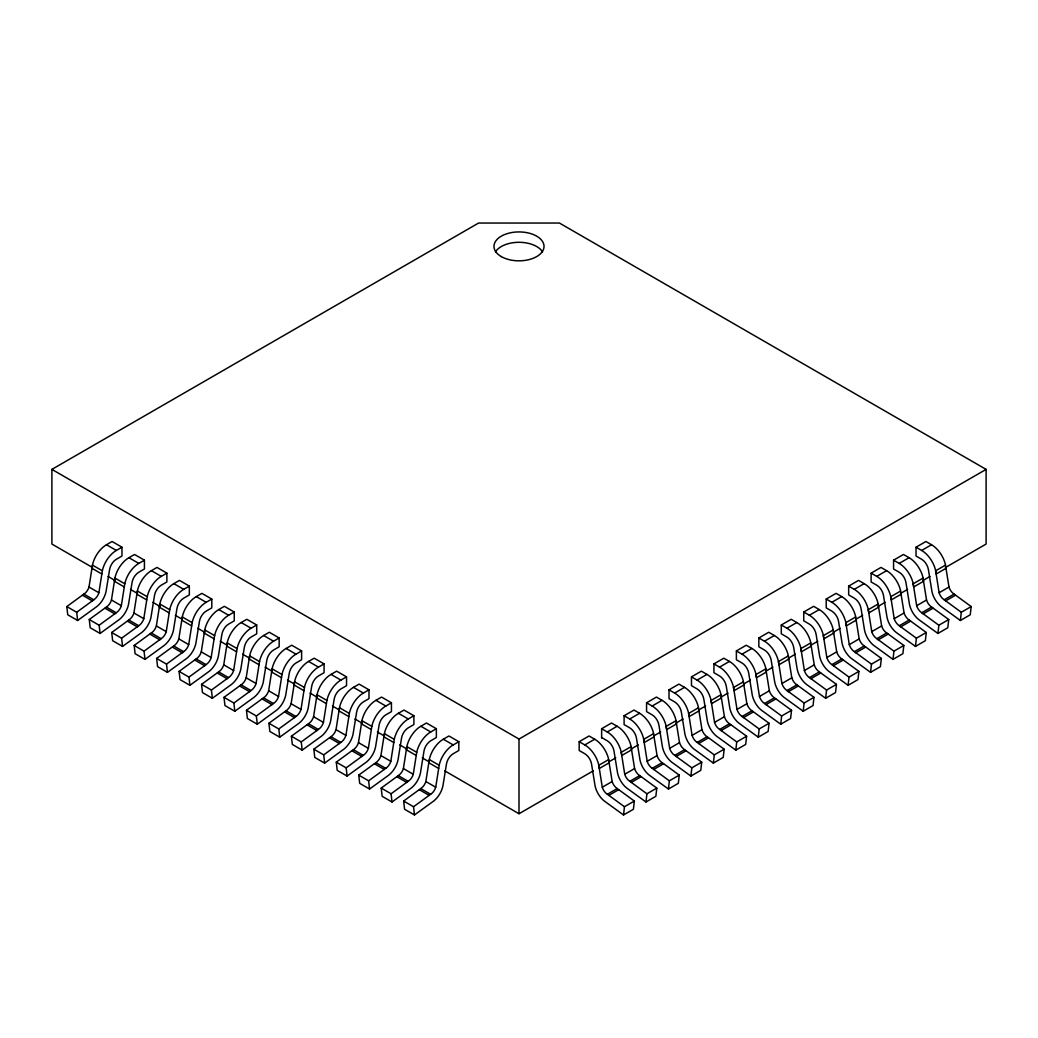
<?xml version="1.0" encoding="UTF-8"?>
<svg xmlns="http://www.w3.org/2000/svg" width="1038" height="1038" viewBox="0 0 1038 1038"><rect width="100%" height="100%" fill="white"/><g stroke="black" fill="none" stroke-linecap="round" stroke-linejoin="round"><path stroke-width="1.5" d="M623.527 814.96L624.461 806.747L634.335 801.051L617.247 788.569A8.122 4.684 60 0 1 612.148 781.523L608.411 758.298A20.63 11.911 60 0 0 601.547 745.18L599.925 743.377A20.63 11.911 60 0 0 594.683 739.225L589.065 735.981L579.178 741.69L579.178 750.5L584.796 753.744A9.731 5.618 60 0 1 591.543 763.994L595.059 785.766A16.595 9.576 60 0 0 605.673 802.024L623.527 814.96L633.414 809.264L634.335 801.051M601.638 737.538L607.256 740.782A9.731 5.618 60 0 1 614.003 751.019L617.519 772.804A16.595 9.576 60 0 0 628.133 789.062L645.986 801.998L646.921 793.785L656.795 788.076L639.706 775.607A8.122 4.684 60 0 1 634.607 768.561L630.857 745.336A20.63 11.911 60 0 0 624.007 732.205L622.385 730.415A20.63 11.911 60 0 0 617.13 726.263L611.525 723.019L601.638 728.728L601.638 737.901M656.795 788.076L655.86 796.289L645.986 801.998M668.446 789.036L669.367 780.823L679.254 775.114L662.166 762.645A8.122 4.684 60 0 1 657.067 755.586L653.317 732.361A20.63 11.911 60 0 0 646.466 719.243L644.832 717.453A20.63 11.911 60 0 0 639.59 713.288L633.984 710.057L624.098 715.753L624.098 724.576L629.716 727.82A9.731 5.618 60 0 1 636.45 738.057L639.966 759.842A16.595 9.576 60 0 0 650.579 776.1L668.446 789.036L678.32 783.327L679.254 775.114M690.893 776.061L691.827 767.848L701.714 762.152L684.626 749.67A8.122 4.684 60 0 1 679.527 742.624L675.777 719.399A20.63 11.911 60 0 0 668.913 706.281L667.291 704.478A20.63 11.911 60 0 0 662.049 700.326L656.431 697.082L646.557 702.791L646.557 711.614L652.162 714.845A9.731 5.618 60 0 1 658.909 725.095L662.426 746.867A16.595 9.576 60 0 0 673.039 763.125L690.893 776.061L700.78 770.365L701.714 762.152M713.353 763.099L714.287 754.885L724.161 749.189L707.073 736.708A8.122 4.684 60 0 1 701.973 729.662L698.237 706.437A20.63 11.911 60 0 0 691.373 693.319L689.751 691.516A20.63 11.911 60 0 0 684.509 687.364L678.891 684.12L669.017 689.829L669.017 698.639L674.622 701.883A9.731 5.618 60 0 1 681.369 712.133L684.885 733.905A16.595 9.576 60 0 0 695.499 750.163L713.353 763.099L723.239 757.403L724.161 749.189M735.812 750.137L736.746 741.923L746.62 736.214L729.532 723.745A8.122 4.684 60 0 1 724.433 716.7L720.683 693.475A20.63 11.911 60 0 0 713.833 680.344L712.211 678.554A20.63 11.911 60 0 0 706.969 674.402L701.351 671.158L691.464 676.867L691.464 685.677L697.082 688.921A9.731 5.618 60 0 1 703.829 699.158L707.345 720.943A16.595 9.576 60 0 0 717.959 737.201L735.812 750.137L745.686 744.428L746.62 736.214M758.272 737.175L759.193 728.961L769.08 723.252L751.992 710.783A8.122 4.684 60 0 1 746.893 703.725L743.143 680.5A20.63 11.911 60 0 0 736.292 667.382L734.657 665.592A20.63 11.911 60 0 0 729.416 661.427L723.81 658.196L713.923 663.892L713.923 672.715L719.542 675.959A9.731 5.618 60 0 1 726.289 686.196L729.792 707.981A16.595 9.576 60 0 0 740.405 724.239L758.272 737.175L768.146 731.466L769.08 723.252M780.719 724.2L781.653 715.986L791.54 710.29L774.452 697.808A8.122 4.684 60 0 1 769.353 690.763L765.603 667.538A20.63 11.911 60 0 0 758.739 654.42L757.117 652.617A20.63 11.911 60 0 0 751.875 648.465L746.257 645.221L736.383 650.93L736.383 659.753L742.001 662.984A9.731 5.618 60 0 1 748.735 673.234L752.252 695.006A16.595 9.576 60 0 0 762.865 711.264L780.719 724.2L790.606 718.504L791.54 710.29M803.178 711.238L804.113 703.024L813.987 697.328L796.899 684.846A8.122 4.684 60 0 1 791.812 677.801L788.063 654.576A20.63 11.911 60 0 0 781.199 641.458L779.577 639.655A20.63 11.911 60 0 0 774.335 635.503L768.717 632.259L758.843 637.968L758.843 646.778L764.448 650.022A9.731 5.618 60 0 1 771.195 660.272L774.711 682.044A16.595 9.576 60 0 0 785.325 698.302L803.178 711.238L813.065 705.542L813.987 697.328M825.638 698.276L826.572 690.062L836.446 684.353L819.358 671.884A8.122 4.684 60 0 1 814.259 664.839L810.522 641.614A20.63 11.911 60 0 0 803.659 628.483L802.037 626.692A20.63 11.911 60 0 0 796.795 622.541L791.177 619.297L781.29 625.006L781.29 633.816L786.908 637.06A9.731 5.618 60 0 1 793.655 647.297L797.171 669.082A16.595 9.576 60 0 0 807.785 685.34L825.638 698.276L835.525 692.567L836.446 684.353M848.098 685.314L849.019 677.1L858.906 671.391L841.818 658.922A8.122 4.684 60 0 1 836.719 651.864L832.969 628.639A20.63 11.911 60 0 0 826.118 615.521L824.496 613.73A20.63 11.911 60 0 0 819.242 609.566L813.636 606.335L803.749 612.031L803.749 620.854L809.368 624.098A9.731 5.618 60 0 1 816.115 634.335L819.618 656.12A16.595 9.576 60 0 0 830.244 672.377L848.098 685.314L857.972 679.605L858.906 671.391M870.558 672.339L871.479 664.125L881.366 658.429L864.278 645.947A8.122 4.684 60 0 1 859.179 638.902L855.429 615.677A20.63 11.911 60 0 0 848.578 602.559L846.943 600.755A20.63 11.911 60 0 0 841.701 596.603L836.083 593.36L826.209 599.069L826.209 607.892L831.827 611.123A9.731 5.618 60 0 1 838.561 621.373L842.078 643.145A16.595 9.576 60 0 0 852.691 659.402L870.558 672.339L880.432 666.643L881.366 658.429M893.004 659.377L893.939 651.163L903.826 645.467L886.737 632.985A8.122 4.684 60 0 1 881.638 625.94L877.889 602.715A20.63 11.911 60 0 0 871.025 589.597L869.403 587.793A20.63 11.911 60 0 0 864.161 583.641L858.543 580.398L848.669 586.107L848.669 594.917L854.274 598.16A9.731 5.618 60 0 1 861.021 608.411L864.537 630.183A16.595 9.576 60 0 0 875.151 646.44L893.004 659.377L902.891 653.681L903.826 645.467M915.464 646.415L916.398 638.201L926.272 632.492L909.184 620.023A8.122 4.684 60 0 1 904.085 612.978L900.348 589.753A20.63 11.911 60 0 0 893.484 576.622L891.863 574.831A20.63 11.911 60 0 0 886.621 570.679L881.003 567.436L871.116 573.145L871.116 581.955L876.734 585.198A9.731 5.618 60 0 1 883.481 595.436L886.997 617.221A16.595 9.576 60 0 0 897.611 633.478L915.464 646.415L925.351 640.706L926.272 632.492M937.924 633.452L938.858 625.239L948.732 619.53L931.644 607.061A8.122 4.684 60 0 1 926.545 600.003L922.795 576.778A20.63 11.911 60 0 0 915.944 563.66L914.322 561.869A20.63 11.911 60 0 0 909.067 557.704L903.462 554.474L893.575 560.17L893.575 568.993L899.193 572.236A9.731 5.618 60 0 1 905.94 582.474L909.457 604.259A16.595 9.576 60 0 0 920.07 620.516L937.924 633.452L947.798 627.743L948.732 619.53M960.384 620.477L961.305 612.264L971.192 606.568L954.104 594.086A8.122 4.684 60 0 1 949.004 587.041L945.255 563.816A20.63 11.911 60 0 0 938.404 550.698L936.769 548.894A20.63 11.911 60 0 0 931.527 544.742L925.922 541.499L916.035 547.208L916.035 556.031L921.653 559.261A9.731 5.618 60 0 1 928.387 569.512L931.903 591.284A16.595 9.576 60 0 0 942.517 607.541L960.384 620.477L970.258 614.781L971.192 606.568M77.616 620.477L67.742 614.781L66.808 606.568L83.896 594.086A8.122 4.684 -60 0 0 88.996 587.041L92.46 565.1L102.347 570.809L98.882 592.75A8.122 4.684 -60 0 1 93.783 599.795L76.695 612.264L77.616 620.477L95.483 607.541A16.595 9.576 -60 0 0 106.097 591.284L109.613 569.512A9.731 5.618 -60 0 1 116.347 559.261L121.965 556.031L121.965 547.208L112.078 541.499L106.473 544.742A20.63 11.911 -60 0 0 101.231 548.894L99.596 550.698A20.63 11.911 -60 0 0 92.745 563.816L91.954 568.292L101.841 574.001M100.076 633.452L90.202 627.743L89.268 619.53L106.356 607.061A8.122 4.684 -60 0 0 111.455 600.003L114.92 578.062L124.794 583.771L121.329 605.712A8.122 4.684 -60 0 1 116.23 612.757L99.142 625.239L100.076 633.452L117.93 620.516A16.595 9.576 -60 0 0 128.543 604.259L132.06 582.474A9.731 5.618 -60 0 1 138.807 572.236L144.425 568.993L144.425 560.17L134.538 554.474L128.933 557.704A20.63 11.911 -60 0 0 123.678 561.869L122.056 563.66A20.63 11.911 -60 0 0 115.205 576.778L114.414 581.254L124.3 586.963M122.536 646.415L112.649 640.706L111.728 632.492L128.816 620.023A8.122 4.684 -60 0 0 133.915 612.978L137.379 591.037L147.253 596.733L143.789 618.674A8.122 4.684 -60 0 1 138.69 625.732L121.602 638.201L122.536 646.415L140.39 633.478A16.595 9.576 -60 0 0 151.003 617.221L154.519 595.436A9.731 5.618 -60 0 1 161.266 585.198L166.884 581.955L166.884 573.145L156.998 567.436L151.379 570.679A20.63 11.911 -60 0 0 146.137 574.831L144.516 576.622A20.63 11.911 -60 0 0 137.652 589.753L136.873 594.216L146.747 599.925M144.996 659.377L135.109 653.681L134.174 645.467L151.263 632.985A8.122 4.684 -60 0 0 156.362 625.94L159.826 603.999L169.713 609.708L166.249 631.649A8.122 4.684 -60 0 1 161.15 638.694L144.061 651.163L144.996 659.377L162.849 646.44A16.595 9.576 -60 0 0 173.463 630.183L176.979 608.411A9.731 5.618 -60 0 1 183.726 598.16L189.331 594.917L189.331 586.107L179.457 580.398L173.839 583.641A20.63 11.911 -60 0 0 168.597 587.793L166.975 589.597A20.63 11.911 -60 0 0 160.112 602.715L159.333 607.191L169.207 612.887M167.442 672.339L157.568 666.643L156.634 658.429L173.722 645.947A8.122 4.684 -60 0 0 178.821 638.902L182.286 616.961L192.173 622.67L188.708 644.611A8.122 4.684 -60 0 1 183.609 651.656L166.521 664.125L167.442 672.339L185.309 659.402A16.595 9.576 -60 0 0 195.923 643.145L199.439 621.373A9.731 5.618 -60 0 1 206.173 611.123L211.791 607.892L211.791 599.069L201.917 593.36L196.299 596.603A20.63 11.911 -60 0 0 191.057 600.755L189.422 602.559A20.63 11.911 -60 0 0 182.571 615.677L181.78 620.153L191.667 625.862M189.902 685.314L180.028 679.605L179.094 671.391L196.182 658.922A8.122 4.684 -60 0 0 201.281 651.864L204.746 629.923L214.619 635.632L211.155 657.573A8.122 4.684 -60 0 1 206.069 664.618L188.981 677.1L189.902 685.314L207.756 672.377A16.595 9.576 -60 0 0 218.382 656.12L221.885 634.335A9.731 5.618 -60 0 1 228.632 624.098L234.251 620.854L234.251 612.031L224.364 606.335L218.758 609.566A20.63 11.911 -60 0 0 213.504 613.73L211.882 615.521A20.63 11.911 -60 0 0 205.031 628.639L204.239 633.115L214.126 638.824M212.362 698.276L202.475 692.567L201.554 684.353L218.642 671.884A8.122 4.684 -60 0 0 223.741 664.839L227.205 642.898L237.079 648.594L233.615 670.535A8.122 4.684 -60 0 1 228.516 677.593L211.428 690.062L212.362 698.276L230.215 685.34A16.595 9.576 -60 0 0 240.829 669.082L244.345 647.297A9.731 5.618 -60 0 1 251.092 637.06L256.71 633.816L256.71 625.006L246.823 619.297L241.205 622.541A20.63 11.911 -60 0 0 235.963 626.692L234.341 628.483A20.63 11.911 -60 0 0 227.478 641.614L226.699 646.077L236.573 651.786M234.822 711.238L224.935 705.542L224.013 697.328L241.101 684.846A8.122 4.684 -60 0 0 246.188 677.801L249.652 655.86L259.539 661.569L256.075 683.51A8.122 4.684 -60 0 1 250.975 690.555L233.887 703.024L234.822 711.238L252.675 698.302A16.595 9.576 -60 0 0 263.289 682.044L266.805 660.272A9.731 5.618 -60 0 1 273.552 650.022L279.157 646.778L279.157 637.968L269.283 632.259L263.665 635.503A20.63 11.911 -60 0 0 258.423 639.655L256.801 641.458A20.63 11.911 -60 0 0 249.937 654.576L249.159 659.052L259.033 664.748M257.281 724.2L247.394 718.504L246.46 710.29L263.548 697.808A8.122 4.684 -60 0 0 268.647 690.763L272.112 668.822L281.999 674.531L278.534 696.472A8.122 4.684 -60 0 1 273.435 703.517L256.347 715.986L257.281 724.2L275.135 711.264A16.595 9.576 -60 0 0 285.748 695.006L289.265 673.234A9.731 5.618 -60 0 1 295.999 662.984L301.617 659.753L301.617 650.93L291.743 645.221L286.125 648.465A20.63 11.911 -60 0 0 280.883 652.617L279.261 654.42A20.63 11.911 -60 0 0 272.397 667.538L271.606 672.014L281.493 677.723M279.728 737.175L269.854 731.466L268.92 723.252L286.008 710.783A8.122 4.684 -60 0 0 291.107 703.725L294.571 681.784L304.458 687.493L300.994 709.434A8.122 4.684 -60 0 1 295.895 716.48L278.807 728.961L279.728 737.175L297.595 724.239A16.595 9.576 -60 0 0 308.208 707.981L311.711 686.196A9.731 5.618 -60 0 1 318.458 675.959L324.077 672.715L324.077 663.892L314.19 658.196L308.584 661.427A20.63 11.911 -60 0 0 303.343 665.592L301.708 667.382A20.63 11.911 -60 0 0 294.857 680.5L294.065 684.976L303.952 690.685M302.188 750.137L292.314 744.428L291.38 736.214L308.468 723.745A8.122 4.684 -60 0 0 313.567 716.7L317.031 694.759L326.905 700.455L323.441 722.396A8.122 4.684 -60 0 1 318.342 729.455L301.254 741.923L302.188 750.137L320.041 737.201A16.595 9.576 -60 0 0 330.655 720.943L334.171 699.158A9.731 5.618 -60 0 1 340.918 688.921L346.536 685.677L346.536 676.867L336.649 671.158L331.031 674.402A20.63 11.911 -60 0 0 325.789 678.554L324.167 680.344A20.63 11.911 -60 0 0 317.317 693.475L316.525 697.938L326.412 703.647M324.647 763.099L314.761 757.403L313.839 749.189L330.927 736.708A8.122 4.684 -60 0 0 336.027 729.662L339.491 707.721L349.365 713.43L345.901 735.371A8.122 4.684 -60 0 1 340.801 742.417L323.713 754.885L324.647 763.099L342.501 750.163A16.595 9.576 -60 0 0 353.115 733.905L356.631 712.133A9.731 5.618 -60 0 1 363.378 701.883L368.983 698.639L368.983 689.829L359.109 684.12L353.491 687.364A20.63 11.911 -60 0 0 348.249 691.516L346.627 693.319A20.63 11.911 -60 0 0 339.763 706.437L338.985 710.913L348.859 716.609M347.107 776.061L337.22 770.365L336.286 762.152L353.374 749.67A8.122 4.684 -60 0 0 358.473 742.624L361.938 720.683L371.825 726.392L368.36 748.333A8.122 4.684 -60 0 1 363.261 755.379L346.173 767.848L347.107 776.061L364.961 763.125A16.595 9.576 -60 0 0 375.574 746.867L379.091 725.095A9.731 5.618 -60 0 1 385.838 714.845L391.443 711.614L391.443 702.791L381.569 697.082L375.951 700.326A20.63 11.911 -60 0 0 370.709 704.478L369.087 706.281A20.63 11.911 -60 0 0 362.223 719.399L361.445 723.875L371.319 729.584M369.554 789.036L359.68 783.327L358.746 775.114L375.834 762.645A8.122 4.684 -60 0 0 380.933 755.586L384.397 733.645L394.284 739.354L390.82 761.295A8.122 4.684 -60 0 1 385.721 768.341L368.633 780.823L369.554 789.036L387.421 776.1A16.595 9.576 -60 0 0 398.034 759.842L401.55 738.057A9.731 5.618 -60 0 1 408.284 727.82L413.903 724.576L413.903 715.753L404.016 710.057L398.41 713.288A20.63 11.911 -60 0 0 393.168 717.453L391.534 719.243A20.63 11.911 -60 0 0 384.683 732.361L383.891 736.837L393.778 742.546M392.014 801.998L382.14 796.289L381.206 788.076L398.294 775.607A8.122 4.684 -60 0 0 403.393 768.561L406.857 746.62L416.731 752.316L413.267 774.257A8.122 4.684 -60 0 1 408.168 781.316L391.079 793.785L392.014 801.998L409.867 789.062A16.595 9.576 -60 0 0 420.481 772.804L423.997 751.019A9.731 5.618 -60 0 1 430.744 740.782L436.362 737.538L436.362 728.728L426.475 723.019L420.87 726.263A20.63 11.911 -60 0 0 415.615 730.415L413.993 732.205A20.63 11.911 -60 0 0 407.143 745.336L406.351 749.799L416.238 755.508M414.473 814.96L404.586 809.264L403.665 801.051L420.753 788.569A8.122 4.684 -60 0 0 425.852 781.523L429.317 759.582L439.191 765.291L435.726 787.232A8.122 4.684 -60 0 1 430.627 794.278L413.539 806.747L414.473 814.96L432.327 802.024A16.595 9.576 -60 0 0 442.941 785.766L446.457 763.994A9.731 5.618 -60 0 1 453.204 753.744L458.822 750.5L458.822 741.69L448.935 735.981L443.317 739.225A20.63 11.911 -60 0 0 438.075 743.377L436.453 745.18A20.63 11.911 -60 0 0 429.589 758.298L428.811 762.774L438.685 768.47M102.347 570.809L102.619 569.525A20.63 11.911 -60 0 1 109.483 556.394L111.105 554.603A20.63 11.911 -60 0 1 116.347 550.451L121.965 547.208M124.794 583.771L125.079 582.487A20.63 11.911 -60 0 1 131.943 569.369L133.565 567.565A20.63 11.911 -60 0 1 138.807 563.413L144.425 560.17M147.253 596.733L147.539 595.449A20.63 11.911 -60 0 1 154.39 582.331L156.024 580.54A20.63 11.911 -60 0 1 161.266 576.375L166.884 573.145M169.713 609.708L169.998 608.424A20.63 11.911 -60 0 1 176.849 595.293L178.471 593.502A20.63 11.911 -60 0 1 183.726 589.35L189.331 586.107M192.173 622.67L192.445 621.386A20.63 11.911 -60 0 1 199.309 608.255L200.931 606.464A20.63 11.911 -60 0 1 206.173 602.312L211.791 599.069M214.619 635.632L214.905 634.348A20.63 11.911 -60 0 1 221.769 621.23L223.391 619.427A20.63 11.911 -60 0 1 228.632 615.274L234.251 612.031M237.079 648.594L237.365 647.31A20.63 11.911 -60 0 1 244.228 634.192L245.85 632.402A20.63 11.911 -60 0 1 251.092 628.237L256.71 625.006M259.539 661.569L259.824 660.285A20.63 11.911 -60 0 1 266.675 647.154L268.31 645.364A20.63 11.911 -60 0 1 273.552 641.212L279.157 637.968M281.999 674.531L282.284 673.247A20.63 11.911 -60 0 1 289.135 660.116L290.757 658.326A20.63 11.911 -60 0 1 295.999 654.174L301.617 650.93M304.458 687.493L304.731 686.209A20.63 11.911 -60 0 1 311.595 673.091L313.217 671.288A20.63 11.911 -60 0 1 318.458 667.136L324.077 663.892M326.905 700.455L327.191 699.171A20.63 11.911 -60 0 1 334.054 686.053L335.676 684.263A20.63 11.911 -60 0 1 340.918 680.098L346.536 676.867M349.365 713.43L349.65 712.146A20.63 11.911 -60 0 1 356.501 699.015L358.136 697.225A20.63 11.911 -60 0 1 363.378 693.073L368.983 689.829M371.825 726.392L372.11 725.108A20.63 11.911 -60 0 1 378.961 711.977L380.583 710.187A20.63 11.911 -60 0 1 385.838 706.035L391.443 702.791M394.284 739.354L394.557 738.07A20.63 11.911 -60 0 1 401.421 724.952L403.042 723.149A20.63 11.911 -60 0 1 408.284 718.997L413.903 715.753M416.731 752.316L417.017 751.032A20.63 11.911 -60 0 1 423.88 737.914L425.502 736.124A20.63 11.911 -60 0 1 430.744 731.959L436.362 728.728M439.191 765.291L439.476 764.007A20.63 11.911 -60 0 1 446.327 750.876L447.962 749.086A20.63 11.911 -60 0 1 453.204 744.934L458.822 741.69M92.577 567.539L51.9 544.055L51.9 469.384L478.583 223.04L559.417 223.04L986.1 469.384L986.1 544.055L945.423 567.539M51.9 469.384L519 739.056L986.1 469.384M579.178 741.69L584.796 744.934L594.683 739.225M601.638 728.728L607.256 731.959L617.13 726.263M624.098 715.753L629.716 718.997L639.59 713.288M646.557 702.791L652.162 706.035L662.049 700.326M669.017 689.829L674.622 693.073L684.509 687.364M691.464 676.867L697.082 680.098L706.969 674.402M713.923 663.892L719.542 667.136L729.416 661.427M736.383 650.93L742.001 654.174L751.875 648.465M758.843 637.968L764.448 641.212L774.335 635.503M781.29 625.006L786.908 628.237L796.795 622.541M803.749 612.031L809.368 615.274L819.242 609.566M826.209 599.069L831.827 602.312L841.701 596.603M848.669 586.107L854.274 589.35L864.161 583.641M871.116 573.145L876.734 576.375L886.621 570.679M893.575 560.17L899.193 563.413L909.067 557.704M916.035 547.208L921.653 550.451L931.527 544.742M608.683 759.582L598.809 765.291L602.274 787.232A8.122 4.684 60 0 0 607.373 794.278L624.461 806.747M631.143 746.62L621.269 752.316L624.733 774.257A8.122 4.684 60 0 0 629.832 781.316L646.921 793.785M653.603 733.645L643.716 739.354L647.18 761.295A8.122 4.684 60 0 0 652.279 768.341L669.367 780.823M676.062 720.683L666.175 726.392L669.64 748.333A8.122 4.684 60 0 0 674.739 755.379L691.827 767.848M698.509 707.721L688.635 713.43L692.099 735.371A8.122 4.684 60 0 0 697.199 742.417L714.287 754.885M720.969 694.759L711.095 700.455L714.559 722.396A8.122 4.684 60 0 0 719.658 729.455L736.746 741.923M743.429 681.784L733.542 687.493L737.006 709.434A8.122 4.684 60 0 0 742.105 716.48L759.193 728.961M765.888 668.822L756.001 674.531L759.466 696.472A8.122 4.684 60 0 0 764.565 703.517L781.653 715.986M788.348 655.86L778.461 661.569L781.925 683.51A8.122 4.684 60 0 0 787.025 690.555L804.113 703.024M810.795 642.898L800.921 648.594L804.385 670.535A8.122 4.684 60 0 0 809.484 677.593L826.572 690.062M833.255 629.923L823.381 635.632L826.845 657.573A8.122 4.684 60 0 0 831.931 664.618L849.019 677.1M855.714 616.961L845.827 622.67L849.292 644.611A8.122 4.684 60 0 0 854.391 651.656L871.479 664.125M878.174 603.999L868.287 609.708L871.751 631.649A8.122 4.684 60 0 0 876.851 638.694L893.939 651.163M900.621 591.037L890.747 596.733L894.211 618.674A8.122 4.684 60 0 0 899.31 625.732L916.398 638.201M923.08 578.062L913.206 583.771L916.671 605.712A8.122 4.684 60 0 0 921.77 612.757L938.858 625.239M945.54 565.1L935.653 570.809L939.118 592.75A8.122 4.684 60 0 0 944.217 599.795L961.305 612.264M444.653 770.819L519 813.74L593.347 770.819M608.774 761.905L615.781 757.857M631.221 748.943L638.227 744.895M653.655 735.994L660.674 731.946M676.101 723.032L683.121 718.984M698.548 710.07L705.555 706.022M720.995 697.121L728.001 693.073M743.429 684.159L750.448 680.111M765.875 671.21L772.895 667.149M788.322 658.248L795.329 654.2M810.756 645.286L817.775 641.237M833.203 632.337L840.222 628.288M855.649 619.375L862.656 615.326M878.096 606.413L885.103 602.364M900.53 593.464L907.549 589.415M922.977 580.501L929.996 576.453M609.189 762.774L599.315 768.47L598.524 764.007A20.63 11.911 60 0 0 591.673 750.876L590.038 749.086A20.63 11.911 60 0 0 584.796 744.934M631.649 749.799L621.762 755.508L620.984 751.032A20.63 11.911 60 0 0 614.12 737.914L612.498 736.124A20.63 11.911 60 0 0 607.256 731.959M654.109 736.837L644.222 742.546L643.443 738.07A20.63 11.911 60 0 0 636.579 724.952L634.958 723.149A20.63 11.911 60 0 0 629.716 718.997M676.555 723.875L666.681 729.584L665.89 725.108A20.63 11.911 60 0 0 659.039 711.977L657.417 710.187A20.63 11.911 60 0 0 652.162 706.035M699.015 710.913L689.141 716.609L688.35 712.146A20.63 11.911 60 0 0 681.499 699.015L679.864 697.225A20.63 11.911 60 0 0 674.622 693.073M721.475 697.938L711.588 703.647L710.809 699.171A20.63 11.911 60 0 0 703.946 686.053L702.324 684.263A20.63 11.911 60 0 0 697.082 680.098M743.935 684.976L734.048 690.685L733.269 686.209A20.63 11.911 60 0 0 726.405 673.091L724.784 671.288A20.63 11.911 60 0 0 719.542 667.136M766.394 672.014L756.507 677.723L755.716 673.247A20.63 11.911 60 0 0 748.865 660.116L747.243 658.326A20.63 11.911 60 0 0 742.001 654.174M788.841 659.052L778.967 664.748L778.176 660.285A20.63 11.911 60 0 0 771.325 647.154L769.69 645.364A20.63 11.911 60 0 0 764.448 641.212M811.301 646.077L801.427 651.786L800.635 647.31A20.63 11.911 60 0 0 793.772 634.192L792.15 632.402A20.63 11.911 60 0 0 786.908 628.237M833.761 633.115L823.874 638.824L823.095 634.348A20.63 11.911 60 0 0 816.231 621.23L814.609 619.427A20.63 11.911 60 0 0 809.368 615.274M856.22 620.153L846.333 625.862L845.555 621.386A20.63 11.911 60 0 0 838.691 608.255L837.069 606.464A20.63 11.911 60 0 0 831.827 602.312M878.667 607.191L868.793 612.887L868.002 608.424A20.63 11.911 60 0 0 861.151 595.293L859.529 593.502A20.63 11.911 60 0 0 854.274 589.35M901.127 594.216L891.253 599.925L890.461 595.449A20.63 11.911 60 0 0 883.61 582.331L881.976 580.54A20.63 11.911 60 0 0 876.734 576.375M923.586 581.254L913.7 586.963L912.921 582.487A20.63 11.911 60 0 0 906.057 569.369L904.435 567.565A20.63 11.911 60 0 0 899.193 563.413M946.046 568.292L936.159 574.001L935.381 569.525A20.63 11.911 60 0 0 928.517 556.394L926.895 554.603A20.63 11.911 60 0 0 921.653 550.451M602.274 787.232L612.148 781.523M624.733 774.257L634.607 768.561M647.18 761.295L657.067 755.586M669.64 748.333L679.527 742.624M692.099 735.371L701.973 729.662M714.559 722.396L724.433 716.7M737.006 709.434L746.893 703.725M759.466 696.472L769.353 690.763M781.925 683.51L791.812 677.801M804.385 670.535L814.259 664.839M826.845 657.573L836.719 651.864M849.292 644.611L859.179 638.902M871.751 631.649L881.638 625.94M894.211 618.674L904.085 612.978M916.671 605.712L926.545 600.003M939.118 592.75L949.004 587.041M607.373 794.278L617.247 788.569M629.832 781.316L639.706 775.607M652.279 768.341L662.166 762.645M674.739 755.379L684.626 749.67M697.199 742.417L707.073 736.708M719.658 729.455L729.532 723.745M742.105 716.48L751.992 710.783M764.565 703.517L774.452 697.808M787.025 690.555L796.899 684.846M809.484 677.593L819.358 671.884M831.931 664.618L841.818 658.922M854.391 651.656L864.278 645.947M876.851 638.694L886.737 632.985M899.31 625.732L909.184 620.023M921.77 612.757L931.644 607.061M944.217 599.795L954.104 594.086M608.722 795.432L618.596 789.723M631.182 782.47L641.056 776.761M653.629 769.508L663.516 763.799M676.088 756.533L685.975 750.837M698.548 743.571L708.435 737.862M721.008 730.609L730.882 724.9M743.468 717.647L753.341 711.938M765.914 704.672L775.801 698.976M788.374 691.71L798.261 686.001M810.834 678.748L820.708 673.039M833.293 665.773L843.167 660.077M855.74 652.811L865.627 647.115M878.2 639.849L888.087 634.14M900.66 626.887L910.534 621.178M923.119 613.912L932.993 608.216M945.566 600.95L955.453 595.254M106.473 544.742L116.347 550.451M128.933 557.704L138.807 563.413M151.379 570.679L161.266 576.375M173.839 583.641L183.726 589.35M196.299 596.603L206.173 602.312M218.758 609.566L228.632 615.274M241.205 622.541L251.092 628.237M263.665 635.503L273.552 641.212M286.125 648.465L295.999 654.174M308.584 661.427L318.458 667.136M331.031 674.402L340.918 680.098M353.491 687.364L363.378 693.073M375.951 700.326L385.838 706.035M398.41 713.288L408.284 718.997M420.87 726.263L430.744 731.959M443.317 739.225L453.204 744.934M108.004 576.453L115.023 580.501M130.451 589.415L137.47 593.464M152.897 602.364L159.904 606.413M175.344 615.326L182.351 619.375M197.778 628.288L204.797 632.337M220.225 641.237L227.244 645.286M242.671 654.2L249.678 658.248M265.105 667.149L272.125 671.21M287.552 680.111L294.571 684.159M309.999 693.073L317.005 697.121M332.445 706.022L339.452 710.07M354.879 718.984L361.899 723.032M377.326 731.946L384.345 735.994M399.773 744.895L406.779 748.943M422.219 757.857L429.226 761.905M88.996 587.041L98.882 592.75M111.455 600.003L121.329 605.712M133.915 612.978L143.789 618.674M156.362 625.94L166.249 631.649M178.821 638.902L188.708 644.611M201.281 651.864L211.155 657.573M223.741 664.839L233.615 670.535M246.188 677.801L256.075 683.51M268.647 690.763L278.534 696.472M291.107 703.725L300.994 709.434M313.567 716.7L323.441 722.396M336.027 729.662L345.901 735.371M358.473 742.624L368.36 748.333M380.933 755.586L390.82 761.295M403.393 768.561L413.267 774.257M425.852 781.523L435.726 787.232M83.896 594.086L93.783 599.795M106.356 607.061L116.23 612.757M128.816 620.023L138.69 625.732M151.263 632.985L161.15 638.694M173.722 645.947L183.609 651.656M196.182 658.922L206.069 664.618M218.642 671.884L228.516 677.593M241.101 684.846L250.975 690.555M263.548 697.808L273.435 703.517M286.008 710.783L295.895 716.48M308.468 723.745L318.342 729.455M330.927 736.708L340.801 742.417M353.374 749.67L363.261 755.379M375.834 762.645L385.721 768.341M398.294 775.607L408.168 781.316M420.753 788.569L430.627 794.278M82.547 595.254L92.434 600.95M105.007 608.216L114.881 613.912M127.466 621.178L137.34 626.887M149.913 634.14L159.8 639.849M172.373 647.115L182.26 652.811M194.833 660.077L204.707 665.773M217.292 673.039L227.166 678.748M239.739 686.001L249.626 691.71M262.199 698.976L272.086 704.672M284.659 711.938L294.533 717.647M307.118 724.9L316.992 730.609M329.565 737.862L339.452 743.571M352.025 750.837L361.912 756.533M374.484 763.799L384.371 769.508M396.944 776.761L406.818 782.47M419.404 789.723L429.278 795.432M66.808 606.568L76.695 612.264M89.268 619.53L99.142 625.239M111.728 632.492L121.602 638.201M134.174 645.467L144.061 651.163M156.634 658.429L166.521 664.125M179.094 671.391L188.981 677.1M201.554 684.353L211.428 690.062M224.013 697.328L233.887 703.024M246.46 710.29L256.347 715.986M268.92 723.252L278.807 728.961M291.38 736.214L301.254 741.923M313.839 749.189L323.713 754.885M336.286 762.152L346.173 767.848M358.746 775.114L368.633 780.823M381.206 788.076L391.079 793.785M403.665 801.051L413.539 806.747M519 739.056L519 813.74M495.476 251.806A25.029 14.454 0 0 1 519 242.295A25.029 14.454 0 0 1 542.524 251.806M501.302 256.594A25.029 14.454 0 0 0 543.172 250.119A25.029 14.454 0 0 0 512.525 232.421A25.029 14.454 0 0 0 501.302 256.594"/></g></svg>
